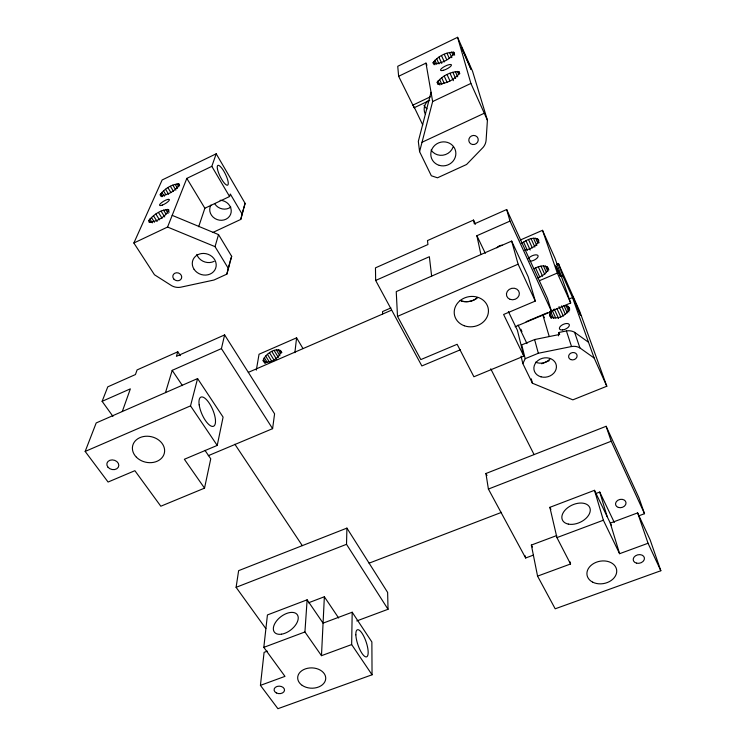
<?xml version="1.0" encoding="UTF-8"?>
<svg xmlns="http://www.w3.org/2000/svg" width="746" height="746" viewBox="0 0 746 746"><rect width="100%" height="100%" fill="white"/><g stroke="black" fill="none" stroke-linecap="round" stroke-linejoin="round"><path stroke-width="1.12" d="M372.049 674.785L351.655 644.572L352.187 612.224L323.074 623.143L307.128 599.812L267.432 614.937L263.814 647.36L284.981 676.37L260.429 685.369L277.913 708.7L372.049 674.785L371.872 641.97L352.187 612.224M356.775 620.933L388.032 609.286L346.517 544.319L346.918 528.112L238.627 570.653L236.1 587.326L265.846 628.626M351.655 644.572L321.479 655.678L324.361 596.763L308.462 602.815M429.715 100.365L414.189 107.732L398.634 76.288L397.739 66.273L457.587 37.3L472.554 71.252L487.418 120.218L486.103 140.192A12.747 12.029 -25.7 0 1 481.841 148.706L466.576 164.493L437.492 177.8L431.337 175.776L419.578 151.643L418.32 141.367L431.039 92.271M321.479 655.678L304.928 631.965L307.128 599.812M437.175 82.246L437.781 83.934C445.903 84.121 454.603 79.608 459.564 73.229L458.855 71.597C450.761 71.513 442.191 75.943 437.175 82.246L438.135 84.307M260.429 685.369L264.084 652.358L267.32 651.146M294.884 352.662L296.582 337.826L259.039 354.238L256.316 370.128M208.293 455.675L272.598 428.661L274.584 413.834L224.621 334.907L176.42 356.336L177.79 351.795L180.336 355.637M567.277 312.928L563.939 305.552L567.697 306.149L569.273 308.266C567.557 315.465 556.507 320.556 550.156 316.472L549.961 313.777L554.231 309.03L558.558 318.467M558.428 335.821L558.996 332.455L566.41 330.944A11.209 9.53 -16.7 0 1 574.607 332.324L588.501 342.265M280.692 350.611L281.083 351.627C279.135 358.127 270.08 364.141 263.515 361.54L263.161 360.495C264.923 354.117 277.036 345.491 281.885 352.569M204.525 488.145L184.365 459.266L217.226 445.418L223.091 417.107L197.587 378.567L96.197 422.945L85.165 451.442L108.086 482.037L134.877 470.689L160.81 506.226L204.525 488.145L210.754 458.818L204.973 450.36M272.598 428.661L221.431 348.606L224.621 334.907M212.796 232.5L240.771 219.417L245.117 203.36L216.209 153.788L162.143 179.972L133.86 243.01L154.469 274.761L171.645 285.699A12.076 10.537 19.2 0 0 180.681 287.21L213.99 280.02L226.849 274.136L229.768 262.676M240.771 219.417L243.327 209.374M226.849 274.136L231.67 256.326L218.531 234.598L172.186 215.352M217.226 445.418L190.528 405.871L197.587 378.567M419.578 151.643L432.643 101.549L425.975 63.112L398.634 76.288M148.902 220.368L149.014 222.131C156.641 222.028 165.332 216.909 168.95 210.185L168.493 209.523C160.95 209.514 153.592 214.689 148.902 220.368L150.123 222.308M228.518 268.737L215.034 246.637L218.531 234.598M198.669 226.737L204.861 208.237L229.581 196.524L230.309 194.016L242.301 214.428M165.5 392.61L172.195 370.361L221.431 348.606M243.616 208.265L245.117 203.36M230.029 261.632L231.67 256.326M133.86 243.01L167.561 227.054L186.826 178.387L211.817 166.339L216.209 153.788M122.297 411.522L130.364 388.853L102.118 401.329L112.935 416.333M102.118 401.329L107.778 386.848L135.446 374.548L137.087 369.923L177.79 351.795M433.128 62.645C437.688 56.472 446.49 51.698 454.193 52.388L454.454 53.152C449.978 59.372 441.026 64.24 433.333 63.429L433.128 62.645L434.088 64.734M160.185 194.762C164.297 188.943 172.028 183.796 179.236 184.057L179.422 184.775C175.534 190.78 168.139 194.799 161.127 195.862L160.185 194.762L161.378 196.683M556.367 264.522L558.465 263.618L579.623 311.101L606.806 386.241L572.863 399.847L532.402 383.211L522.853 363.61L525.184 358.686L521.743 344.894L534.602 339.551L559.631 334.45L558.996 332.455M477.58 297.505C473.029 301.645 465.746 302.913 460.123 300.414M521.529 243.578C526.042 240.249 532.886 236.23 538.351 239.373L538.771 240.482C537.204 246.422 530.173 249.099 524.699 250.274M476.862 298.307C472.526 301.543 466.791 302.438 461.578 301.179M533.81 268.774C537.745 266.76 542.715 264.755 547.023 266.732L548.86 269.875M412.547 105.27L430.237 96.877M432.643 101.549L470.903 83.431L457.587 37.3M422.022 142.262L484.285 113.243M475.5 224.22L473.524 220.07L427.477 240.585L427.934 244.529L375.462 267.851L375.658 280.449L421.863 365.95L460.45 349.743M515.104 326.776L551.546 311.474L547.443 298.391L506.665 209.533L474.344 223.893L473.524 220.07M375.658 280.449L429.36 256.717L431.636 276.123M480.918 254.545L476.88 235.717L509.994 221.096L506.665 209.533M523.804 356.131L503.615 314.486L535.292 301.076L528.224 276.831L511.663 241.089L396.238 291.611L397.506 316.36L420.819 359.591L457.139 344.288L473.906 376.767L523.804 356.131L517.398 330.273L508.39 311.558M520.148 240.091L542.51 230.318L555.08 258.508L570.709 302.969L549.485 311.884M390.904 307.939L382.539 311.576L382.605 313.889M248.334 372.366L391.594 310.15M85.165 451.442L190.528 405.871M397.506 316.36L518.116 264.196L511.663 241.089M539.47 280.692L557.309 273.064L542.51 230.318M560.638 276.579L562.745 275.675L558.465 263.618M569.291 298.922L572.508 297.57L562.745 275.675M526.126 321.703L547.359 312.779M525.184 358.686L538.332 353.259L571.529 346.536A11.498 9.698 -16.2 0 1 579.931 347.944L594.161 358.052L606.806 386.241M541.708 363.778L549.205 360.7M533.231 555.173L525.65 557.999L488.397 489.059L485.935 473.505L606.125 426.292L638.977 497.88L644.525 513.696L639.117 515.71M236.1 587.326L346.517 544.319M488.397 489.059L611.207 441.231L644.525 513.696M369.102 563.165L501.554 512.343M537.596 277.885C541.81 276.234 546.659 273.754 548.086 269.129L547.909 267.767M660.835 570.737L648.05 543.265L619.59 553.7L610.284 523.105L637.634 512.894L650.12 539.824L660.835 570.737L555.192 608.801L537.568 576.126L570.55 563.985L556.936 537.605L549.867 507.327L594.497 490.318L611.272 525.156M595.457 493.675L599.728 492.052L614.312 522.48M537.568 576.126L531.357 545.065L556.74 535.553M263.814 647.36L304.928 631.965M556.936 537.605L603.365 520.223L619.59 553.7M167.561 227.054L215.034 246.637M172.195 370.361L182.453 385.626M324.361 596.763L338.647 618.024M234.878 444.243L302.307 545.643M151.41 217.412L154.459 222.243M346.918 528.112L387.631 592.436L388.032 609.286M149.853 218.998L152.305 222.858M153.462 215.734L157.108 221.515M158.46 212.498L162.096 218.28M155.867 214.055L159.504 219.837M161.08 211.165L164.707 216.955M165.696 209.505L168.111 213.384M163.551 210.148L165.966 214.018M160.688 193.68L162.535 196.655M263.422 359.162L265.837 363.041M263.161 360.495L264.979 363.414M167.384 209.3L169.202 212.209M163.477 190.836L165.92 194.781M265.641 355.982L269.241 361.801M161.817 192.337L164.269 196.291M264.261 357.623L267.273 362.472M165.556 189.251L168.605 194.193M267.441 354.35L271.637 361.139M170.414 186.314L173.445 191.256M271.861 351.543L276.626 359.311M167.925 187.712L170.965 192.654M269.567 352.839L274.341 360.598M175.105 184.299L177.529 188.262M276.337 349.939L279.909 355.777M172.858 185.148L175.888 190.099M274.164 350.555L278.333 357.353M178.406 183.73L179.618 185.717M279.722 349.967L281.503 352.895M176.998 183.814L178.816 186.789M278.23 349.743L280.608 353.632M186.826 178.387L204.861 208.237M296.582 337.826L302.997 348.578M211.817 166.339L229.581 196.524M485.935 473.505L487.007 475.519M531.357 545.065L532.43 547.07M549.867 507.327L550.93 509.387M490.737 368.804L534.08 454.594M476.88 235.717L485.31 253.295M422.749 124.955L414.077 106.883L414.189 107.732M518.05 325.032L526.984 343.636M425.975 63.112L426.945 65.21M542.892 314.598L544.347 317.731M518.116 264.196L535.292 301.076M438.014 80.922L439.916 85.035M441.66 77.752L444.094 83.039M433.64 61.545L435.086 64.669M549.961 313.777L551.9 317.973M549.727 315.241L551.182 318.393M439.543 79.393L441.912 84.522M436.634 58.701L439.021 63.904M552.292 310.56L555.667 317.908M444.224 76.111L447.143 82.461M509.994 221.096L551.546 311.474M434.843 60.202L436.755 64.361M550.837 312.182L553.728 318.477M447.068 74.591L449.978 80.941M535.544 267.861L539.843 277.242M438.909 57.162L441.763 63.401M523.561 242.04L527.366 250.358M444.262 54.327L446.63 59.531M528.494 239.503L532.29 247.84M559.015 306.606L563.323 316.062M449.997 73.276L453.381 80.699M538.286 266.807L542.566 276.207M441.511 55.661L444.355 61.909M525.93 240.65L530.21 250.013M557.001 308.723L560.833 317.125M446.975 53.227L449.344 58.44M455.34 71.625L457.68 76.791M531.077 238.692L534.863 247.038M543.433 265.893L546.277 272.178M561.542 305.879L565.365 314.299M452.813 72.259L455.629 78.451M540.971 266.135L544.776 274.5M451.619 52.015L453.036 55.167M535.619 238.216L537.978 243.448M566.037 305.646L568.9 311.977M458.855 71.597L459.788 73.677M547.023 266.732L548.45 269.884M449.493 52.434L451.852 57.666M533.511 238.244L536.812 245.565M457.401 71.392L458.809 74.497M545.494 266.098L547.872 271.339M568.806 307.044L569.758 309.161M453.232 51.996L454.65 55.148M537.269 238.599L539.162 242.795M567.697 306.149L569.599 310.383M557.309 273.064L570.709 302.969M470.903 83.431L487.418 120.218M572.508 297.57L594.161 358.052M637.634 512.894L648.05 543.265M574.607 332.324L579.931 347.944M606.125 426.292L611.207 441.231M566.41 330.944L571.529 346.536M599.728 492.052L607.179 516.652M542.734 314.644L549.205 336.418M594.497 490.318L603.365 520.223M534.602 339.551L538.332 353.259M531.311 378.856L532.402 383.211M521.034 356.14L522.853 363.61M570.019 561.785L570.55 563.985M525.24 555.817L525.65 557.999M496.929 247.831A6.033 5.427 -16.7 0 1 502.366 245.229M521.92 331.578A9.996 0.839 67.1 0 1 520.876 329.182M550.184 358.686A11.143 9.484 -14.4 0 1 535.591 362.174M230.794 207.052A10.658 9.698 22 0 1 214.876 203.966M220.117 200.282A10.901 9.875 21.2 0 1 231.148 212.349A10.901 9.875 21.2 0 1 217.17 219.594A10.901 9.875 21.2 0 1 210.959 205.038M214.167 261.333A11.824 10.509 18.7 0 1 196.795 254.405M427.02 108.869A11.05 10.696 -28.4 0 1 424.026 105.345M425.341 114.147A11.293 10.91 -26.1 0 1 427.906 100.934M453.074 147.046A12.3 11.712 -19.7 0 1 442.844 155.224A12.3 11.712 -19.7 0 1 431.085 150.03M528.224 258.769A5.567 2.397 -24.8 0 1 535.339 254.871A5.567 2.397 -24.8 0 1 537.344 257.827A5.567 2.397 -24.8 0 1 529.874 261.212M560.255 276.067L555.901 265.949L560.255 276.067M470.987 69.238L461.737 47.94L470.987 69.238M580.677 315.455L572.797 296.861L580.677 315.455M464.254 325.75A17.195 15.144 -10.6 0 0 488.369 309.431A17.195 15.144 -10.6 0 0 461.345 299.678A17.195 15.144 -10.6 0 0 464.254 325.75M510.133 299.37A6.527 5.744 -15.1 0 0 519.356 293.122A6.527 5.744 -15.1 0 0 509.201 289.42A6.527 5.744 -15.1 0 0 510.133 299.37M136.397 457.195A16.263 13.055 12.8 0 0 163.775 454.874A16.263 13.055 12.8 0 0 145.349 436.289A16.263 13.055 12.8 0 0 136.397 457.195M199.182 404.882A15.871 5.828 66.6 0 0 212.89 426.423A15.871 5.828 66.6 0 0 209.635 403.763A15.871 5.828 66.6 0 0 199.182 404.882M107.9 467.117A6.071 4.802 14 0 0 118.26 467.313A6.071 4.802 14 0 0 112.282 459.9A6.071 4.802 14 0 0 107.9 467.117M281.531 634.193A14.407 8.281 -37.8 0 0 298.055 616.373A14.407 8.281 -37.8 0 0 277.773 619.506A14.407 8.281 -37.8 0 0 281.531 634.193M302.195 685.378A14.025 10.155 1.7 0 0 325.387 680.483A14.025 10.155 1.7 0 0 307.538 668.285A14.025 10.155 1.7 0 0 302.195 685.378M276.365 692.931A5.231 3.749 2.9 0 0 284.515 690.311A5.231 3.749 2.9 0 0 277.036 686.46A5.231 3.749 2.9 0 0 276.365 692.931M355.851 634.855A14.305 4.355 71.3 0 0 365.437 656.778A14.305 4.355 71.3 0 0 364.719 638.25A14.305 4.355 71.3 0 0 355.851 634.855M592.706 582.169A15.032 11.321 -11 0 0 616.597 572.704A15.032 11.321 -11 0 0 596.175 562.288A15.032 11.321 -11 0 0 592.706 582.169M568.321 524.102A15.023 9.493 -24.7 0 0 590.254 510.628A15.023 9.493 -24.7 0 0 569.59 506.422A15.023 9.493 -24.7 0 0 568.321 524.102M618.341 507.429A5.315 4.14 -13.5 0 0 626.025 502.832A5.315 4.14 -13.5 0 0 617.94 500.23A5.315 4.14 -13.5 0 0 618.341 507.429M636.59 563.174A5.698 4.289 -12.8 0 0 644.423 557.943A5.698 4.289 -12.8 0 0 635.452 555.826A5.698 4.289 -12.8 0 0 636.59 563.174M562.633 329.937A5.371 2.63 -24 0 0 569.338 324.669A5.371 2.63 -24 0 0 561.178 325.61A5.371 2.63 -24 0 0 562.633 329.937M570.709 359.563A4.308 3.637 -16.2 0 0 577.115 355.889A4.308 3.637 -16.2 0 0 570.727 353.194A4.308 3.637 -16.2 0 0 570.709 359.563M540.99 376.823A11.386 9.623 -14 0 0 556.32 365.335A11.386 9.623 -14 0 0 538.136 360.393A11.386 9.623 -14 0 0 540.99 376.823M162.339 205.094A5.688 1.455 -30.6 0 0 169.379 199.63A5.688 1.455 -30.6 0 0 161.621 202.604A5.688 1.455 -30.6 0 0 162.339 205.094M217.524 169.417A11.022 2.891 63.7 0 0 226.915 185.176A11.022 2.891 63.7 0 0 223.837 171.198A11.022 2.891 63.7 0 0 217.524 169.417M173.846 279.079A4.532 3.954 19.2 0 0 181.464 278.463A4.532 3.954 19.2 0 0 176.504 272.766A4.532 3.954 19.2 0 0 173.846 279.079M194.1 269.343A12.104 10.696 18.1 0 0 214.82 270.024A12.104 10.696 18.1 0 0 203.798 253.435A12.104 10.696 18.1 0 0 194.1 269.343M472.684 144.519A4.774 4.513 -25.7 0 0 477.962 138.252A4.774 4.513 -25.7 0 0 469.896 137.217A4.774 4.513 -25.7 0 0 472.684 144.519M439.245 165.351A12.598 11.945 -18.5 0 0 455.638 151.214A12.598 11.945 -18.5 0 0 435.123 145.05A12.598 11.945 -18.5 0 0 439.245 165.351M443.581 70.264A6.089 1.623 -26.6 0 0 451.461 64.921A6.089 1.623 -26.6 0 0 442.891 67.476A6.089 1.623 -26.6 0 0 443.581 70.264"/></g></svg>
